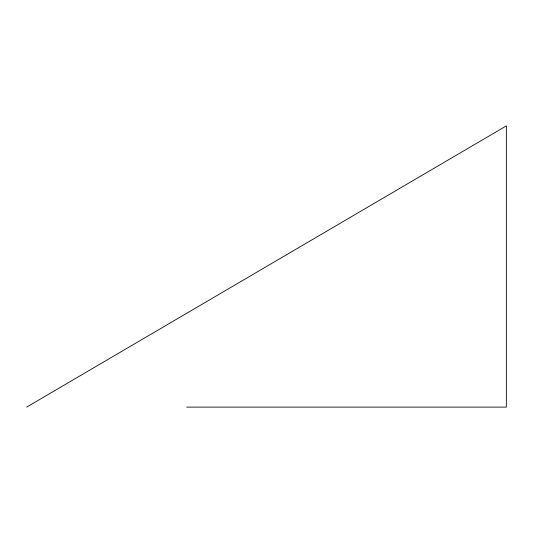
<?xml version="1.0" encoding="UTF-8"?>
<svg xmlns="http://www.w3.org/2000/svg" width="533" height="533" viewBox="0 0 533 533"><rect width="100%" height="100%" fill="white"/><g stroke="black" fill="none" stroke-linecap="round" stroke-linejoin="round"><path stroke-width="0.8" d="M26.65 407.119L506.35 125.881L506.35 407.119L186.67 407.119"/></g></svg>
